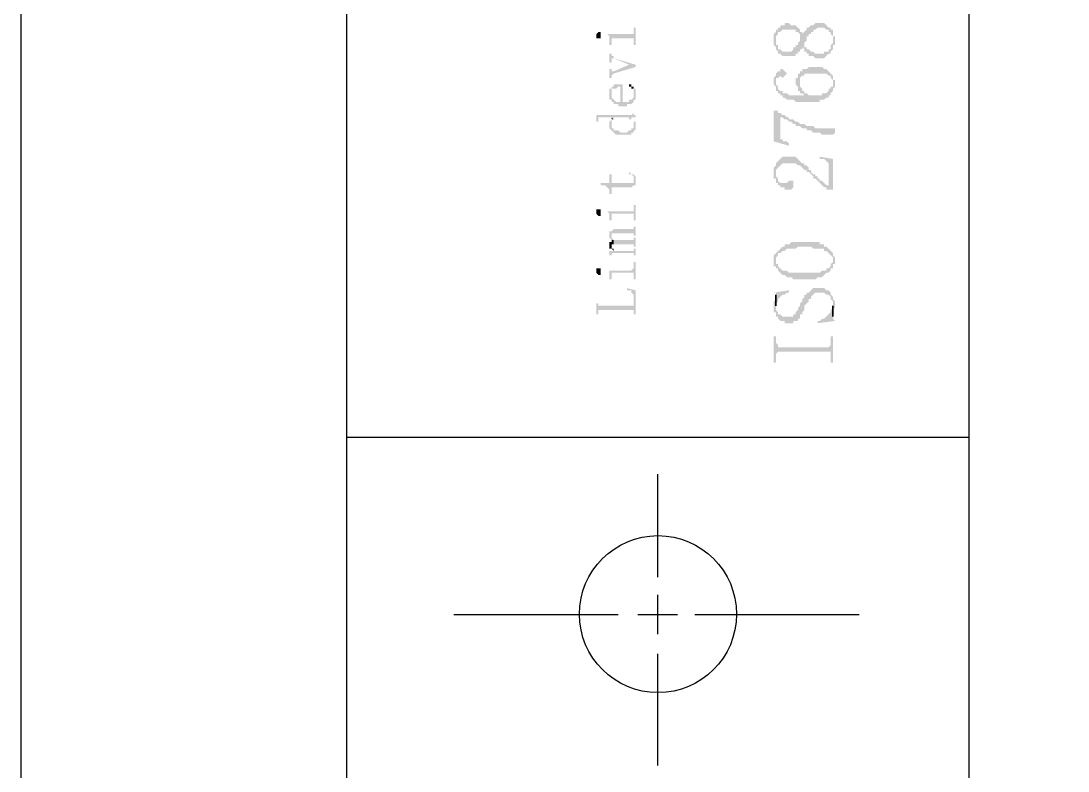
# Model space of a CAD drawing. Header units: inches. Extents: x 3613 to 8393, y -2205 to -794.
# Drawn here: x 7484.47 to 7506.04, y -1000.27 to -984.81 of the extents above; entities that cross this region are included whole.
import ezdxf

# ---------------------------------------------------------------- set-up
doc = ezdxf.new("R2010")
doc.units = ezdxf.units.IN
doc.header["$MEASUREMENT"] = 0

msp = doc.modelspace()

# ---------------------------------------------------------------- hatches: boundary and pattern name
at = {"transparency": 33554559}
for points in [[(7499.976, -985.214), (7499.976, -985.304), (7500.021, -985.349), (7500.021, -985.394), (7500.021, -985.394), (7500.066, -985.439), (7500.066, -985.484), (7500.111, -985.484), (7500.157, -985.529), (7500.427, -985.529), (7500.427, -985.484), (7500.472, -985.484), (7500.472, -985.439), (7500.518, -985.439), (7500.518, -985.394), (7500.563, -985.394), (7500.563, -985.349), (7500.563, -985.349), (7500.608, -985.394), (7500.608, -985.259), (7500.608, -985.259), (7500.653, -985.214), (7500.653, -985.123), (7500.698, -985.123), (7500.698, -985.078), (7500.743, -985.078), (7500.743, -985.033), (7500.788, -985.033), (7500.788, -984.988), (7500.834, -984.988), (7500.879, -984.943), (7501.014, -984.943), (7501.059, -984.988), (7501.104, -984.988), (7501.104, -985.033), (7501.149, -985.033), (7501.149, -985.078), (7501.149, -985.078), (7501.195, -985.123), (7501.195, -985.394), (7501.195, -985.304), (7501.24, -985.304), (7501.24, -985.123), (7501.195, -985.123), (7501.195, -984.988), (7501.149, -984.988), (7501.149, -984.943), (7501.104, -984.943), (7501.059, -984.898), (7501.059, -984.898), (7501.014, -984.852), (7500.834, -984.852), (7500.788, -984.898), (7500.743, -984.898), (7500.698, -984.943), (7500.653, -984.943), (7500.653, -984.988), (7500.608, -985.033), (7500.608, -985.033), (7500.563, -985.078), (7500.563, -985.033), (7500.518, -985.123), (7500.518, -985.168), (7500.518, -985.214), (7500.472, -985.259), (7500.472, -985.304), (7500.427, -985.304), (7500.427, -985.349), (7500.382, -985.349), (7500.382, -985.394), (7500.337, -985.439), (7500.157, -985.439), (7500.111, -985.394), (7500.066, -985.394), (7500.066, -985.304), (7500.021, -985.304), (7500.021, -985.033), (7500.021, -985.033), (7499.976, -985.078), (7499.976, -985.168)], [(7500.021, -985.033), (7500.021, -985.214), (7500.021, -985.123), (7500.066, -985.078), (7500.066, -985.033), (7500.111, -985.033), (7500.157, -984.988), (7500.427, -984.988), (7500.427, -985.033), (7500.472, -985.033), (7500.518, -985.078), (7500.518, -985.123), (7500.518, -985.123), (7500.563, -985.033), (7500.518, -985.033), (7500.518, -984.988), (7500.472, -984.943), (7500.472, -984.943), (7500.427, -984.898), (7500.337, -984.898), (7500.292, -984.852), (7500.202, -984.852), (7500.202, -984.898), (7500.111, -984.898), (7500.111, -984.943), (7500.066, -984.943), (7500.066, -984.988), (7500.021, -984.988)], [(7496.32, -985.123), (7496.32, -985.168), (7496.411, -985.168), (7496.411, -985.123), (7496.411, -985.078), (7496.411, -985.033), (7496.365, -985.033), (7496.32, -985.078), (7496.32, -985.078)], [(7496.546, -985.078), (7496.546, -985.078), (7496.591, -985.123), (7496.591, -985.168), (7496.591, -985.214), (7496.591, -985.304), (7496.636, -985.304), (7496.636, -985.168), (7497.088, -985.168), (7497.088, -985.304), (7497.133, -985.304), (7497.133, -984.943), (7497.088, -984.943), (7497.088, -985.033), (7497.088, -985.078), (7497.042, -985.078)], [(7500.608, -985.394), (7500.608, -985.439), (7500.653, -985.439), (7500.653, -985.484), (7500.698, -985.484), (7500.698, -985.529), (7500.788, -985.529), (7500.834, -985.575), (7501.014, -985.575), (7501.059, -985.529), (7501.059, -985.529), (7501.104, -985.484), (7501.149, -985.484), (7501.149, -985.439), (7501.149, -985.439), (7501.195, -985.394), (7501.195, -985.214), (7501.195, -985.259), (7501.195, -985.259), (7501.149, -985.304), (7501.149, -985.394), (7501.104, -985.394), (7501.104, -985.439), (7501.014, -985.439), (7501.014, -985.484), (7500.834, -985.484), (7500.788, -985.439), (7500.743, -985.439), (7500.698, -985.394), (7500.653, -985.394), (7500.653, -985.349), (7500.608, -985.349), (7500.608, -985.304)], [(7496.591, -985.484), (7496.591, -985.665), (7496.636, -985.665), (7496.636, -985.62), (7496.636, -985.575), (7496.681, -985.575), (7496.997, -985.71), (7496.997, -985.71), (7497.133, -985.755), (7497.133, -985.71), (7496.681, -985.575), (7496.681, -985.529), (7496.636, -985.529), (7496.636, -985.484), (7496.636, -985.484)], [(7496.591, -985.8), (7496.591, -985.981), (7496.636, -985.981), (7496.636, -985.936), (7496.636, -985.936), (7496.681, -985.891), (7497.133, -985.755), (7496.997, -985.71), (7496.681, -985.845), (7496.636, -985.845), (7496.636, -985.8), (7496.636, -985.8)], [(7499.976, -986.026), (7499.976, -986.116), (7499.976, -986.116), (7500.021, -986.161), (7500.021, -986.252), (7500.066, -986.252), (7500.066, -986.297), (7500.111, -986.297), (7500.111, -986.342), (7500.157, -986.342), (7500.157, -986.387), (7500.202, -986.387), (7500.247, -986.432), (7500.382, -986.432), (7500.427, -986.477), (7500.924, -986.477), (7500.924, -986.432), (7501.014, -986.432), (7501.059, -986.387), (7501.104, -986.387), (7501.104, -986.342), (7501.149, -986.342), (7501.149, -986.297), (7501.195, -986.252), (7501.195, -986.071), (7501.195, -986.161), (7501.149, -986.161), (7501.149, -986.206), (7501.104, -986.206), (7501.104, -986.252), (7501.059, -986.297), (7500.969, -986.297), (7500.969, -986.342), (7500.698, -986.342), (7500.653, -986.297), (7500.608, -986.342), (7500.292, -986.342), (7500.247, -986.297), (7500.157, -986.297), (7500.157, -986.252), (7500.111, -986.252), (7500.066, -986.206), (7500.066, -986.161), (7500.021, -986.116), (7500.021, -986.071), (7500.021, -985.891), (7500.021, -985.936), (7499.976, -985.981), (7499.976, -985.981)], [(7500.021, -985.891), (7500.021, -986.071), (7500.021, -985.981), (7500.066, -985.981), (7500.111, -985.936), (7500.111, -985.936), (7500.157, -985.981), (7500.157, -985.981), (7500.202, -985.936), (7500.202, -985.936), (7500.247, -985.891), (7500.202, -985.845), (7500.202, -985.845), (7500.157, -985.8), (7500.111, -985.8), (7500.111, -985.845), (7500.066, -985.845)], [(7500.427, -986.071), (7500.427, -986.116), (7500.427, -986.116), (7500.472, -986.161), (7500.472, -986.252), (7500.518, -986.252), (7500.518, -986.026), (7500.518, -985.981), (7500.563, -985.936), (7500.608, -985.936), (7500.608, -985.891), (7501.059, -985.891), (7501.104, -985.936), (7501.149, -985.936), (7501.149, -985.981), (7501.195, -986.026), (7501.195, -986.071), (7501.195, -986.252), (7501.195, -986.206), (7501.24, -986.161), (7501.24, -986.116), (7501.24, -986.026), (7501.195, -986.026), (7501.195, -985.936), (7501.149, -985.891), (7501.149, -985.891), (7501.104, -985.845), (7501.104, -985.845), (7501.059, -985.8), (7501.014, -985.8), (7500.969, -985.755), (7500.698, -985.755), (7500.653, -985.8), (7500.563, -985.8), (7500.563, -985.845), (7500.518, -985.845), (7500.518, -985.891), (7500.472, -985.891), (7500.472, -985.981), (7500.427, -985.981), (7500.427, -986.026)], [(7496.591, -986.206), (7496.636, -986.297), (7496.636, -986.252), (7496.636, -986.206), (7496.726, -986.206), (7496.772, -986.161), (7496.817, -986.161), (7496.817, -986.568), (7496.952, -986.568), (7496.952, -986.522), (7497.042, -986.522), (7497.088, -986.477), (7497.088, -986.432), (7497.133, -986.432), (7497.133, -986.387), (7497.133, -986.342), (7497.133, -986.297), (7497.133, -986.252), (7497.133, -986.206), (7497.088, -986.206), (7497.088, -986.297), (7497.088, -986.342), (7497.088, -986.387), (7497.088, -986.387), (7497.042, -986.432), (7496.997, -986.432), (7496.997, -986.477), (7496.862, -986.477), (7496.862, -986.116), (7496.681, -986.116), (7496.681, -986.161), (7496.636, -986.161), (7496.636, -986.206), (7496.636, -986.206)], [(7496.997, -986.116), (7496.997, -986.161), (7497.042, -986.161), (7497.042, -986.206), (7497.088, -986.206), (7497.088, -986.252), (7497.088, -986.297), (7497.088, -986.161), (7497.042, -986.161), (7497.042, -986.116)], [(7500.518, -986.252), (7500.518, -986.297), (7500.563, -986.297), (7500.608, -986.342), (7500.608, -986.342), (7500.653, -986.297), (7500.608, -986.297), (7500.608, -986.252), (7500.563, -986.252), (7500.563, -986.206), (7500.563, -986.206), (7500.518, -986.161), (7500.518, -986.071)], [(7496.591, -986.342), (7496.591, -986.387), (7496.591, -986.432), (7496.636, -986.432), (7496.636, -986.477), (7496.681, -986.477), (7496.681, -986.522), (7496.772, -986.522), (7496.772, -986.568), (7496.817, -986.568), (7496.817, -986.477), (7496.726, -986.477), (7496.681, -986.432), (7496.681, -986.432), (7496.636, -986.387), (7496.636, -986.297), (7496.591, -986.206), (7496.591, -986.252), (7496.591, -986.297)], [(7496.275, -986.748), (7496.32, -986.748), (7496.32, -986.793), (7496.32, -986.883), (7496.365, -986.883), (7496.365, -986.838), (7496.365, -986.793), (7496.636, -986.793), (7496.681, -986.838), (7496.681, -986.793), (7496.997, -986.793), (7496.997, -986.838), (7497.042, -986.838), (7497.042, -986.793), (7497.133, -986.793), (7497.133, -986.748), (7497.088, -986.748), (7497.088, -986.703), (7497.088, -986.658), (7497.088, -986.703), (7497.088, -986.703), (7497.042, -986.748), (7497.042, -986.748)], [(7496.636, -986.838), (7496.636, -986.929), (7496.636, -986.883), (7496.636, -986.838), (7496.681, -986.838), (7496.636, -986.793)], [(7497.042, -986.838), (7497.088, -986.838), (7497.088, -986.883), (7497.088, -986.929), (7497.088, -987.064), (7497.133, -987.064), (7497.133, -987.019), (7497.133, -986.974), (7497.133, -986.929), (7497.133, -986.883), (7497.088, -986.883), (7497.088, -986.838), (7497.042, -986.838), (7497.042, -986.793)], [(7499.976, -986.658), (7499.976, -987.29), (7500.292, -987.38), (7500.292, -987.335), (7500.292, -987.335), (7500.247, -987.29), (7500.157, -987.29), (7500.157, -987.244), (7500.111, -987.244), (7500.111, -986.793), (7500.066, -986.703), (7500.066, -986.658)], [(7500.066, -986.703), (7500.111, -986.793), (7500.157, -986.793), (7500.202, -986.838), (7500.247, -986.838), (7500.292, -986.883), (7500.337, -986.883), (7500.382, -986.929), (7500.427, -986.929), (7500.427, -986.974), (7500.518, -986.974), (7500.563, -987.019), (7500.653, -987.019), (7500.653, -987.064), (7500.743, -987.064), (7500.788, -987.109), (7500.924, -987.109), (7500.969, -987.154), (7501.195, -987.154), (7501.24, -987.109), (7501.24, -987.019), (7500.834, -987.019), (7500.788, -986.974), (7500.653, -986.974), (7500.608, -986.929), (7500.518, -986.929), (7500.472, -986.883), (7500.427, -986.883), (7500.382, -986.838), (7500.292, -986.838), (7500.292, -986.793), (7500.247, -986.793), (7500.202, -986.748), (7500.157, -986.748), (7500.111, -986.703)], [(7496.591, -986.929), (7496.591, -986.974), (7496.591, -987.019), (7496.591, -987.019), (7496.636, -987.064), (7496.636, -987.064), (7496.681, -987.109), (7496.681, -987.109), (7496.726, -987.154), (7497.042, -987.154), (7497.042, -987.109), (7497.088, -987.109), (7497.088, -986.929), (7497.088, -986.974), (7497.088, -987.019), (7497.042, -987.019), (7497.042, -987.064), (7496.997, -987.064), (7496.952, -987.109), (7496.817, -987.109), (7496.772, -987.064), (7496.681, -987.064), (7496.681, -987.019), (7496.636, -987.019), (7496.636, -986.974), (7496.636, -986.838), (7496.591, -986.883)], [(7499.976, -987.921), (7499.976, -988.057), (7500.021, -988.057), (7500.021, -988.102), (7500.021, -987.921), (7500.021, -987.876), (7500.066, -987.831), (7500.066, -987.831), (7500.111, -987.786), (7500.111, -987.786), (7500.157, -987.741), (7500.427, -987.741), (7500.472, -987.786), (7500.518, -987.786), (7500.563, -987.831), (7500.563, -987.831), (7500.608, -987.876), (7500.653, -987.876), (7500.653, -987.921), (7500.698, -987.921), (7500.743, -987.967), (7500.743, -987.967), (7500.788, -988.012), (7500.788, -988.057), (7500.834, -988.057), (7500.879, -988.102), (7500.879, -988.102), (7500.924, -988.147), (7500.924, -988.147), (7500.969, -988.192), (7500.969, -988.192), (7501.014, -988.237), (7501.059, -988.237), (7501.059, -988.283), (7501.104, -988.283), (7501.104, -988.192), (7501.059, -988.192), (7501.014, -988.147), (7500.969, -988.102), (7500.924, -988.102), (7500.924, -988.057), (7500.879, -988.057), (7500.879, -988.012), (7500.834, -988.012), (7500.834, -987.967), (7500.788, -987.967), (7500.743, -987.921), (7500.743, -987.876), (7500.698, -987.876), (7500.698, -987.831), (7500.653, -987.786), (7500.608, -987.786), (7500.608, -987.741), (7500.563, -987.741), (7500.518, -987.696), (7500.518, -987.696), (7500.472, -987.651), (7500.472, -987.651), (7500.427, -987.606), (7500.157, -987.606), (7500.111, -987.651), (7500.111, -987.651), (7500.066, -987.696), (7500.066, -987.696), (7500.021, -987.741), (7500.021, -987.786), (7499.976, -987.831), (7499.976, -987.876), (7499.976, -987.876)], [(7500.924, -987.606), (7500.924, -987.651), (7501.014, -987.651), (7501.059, -987.696), (7501.059, -987.696), (7501.104, -987.741), (7501.104, -988.283), (7501.195, -988.283), (7501.195, -987.651)], [(7496.411, -988.147), (7496.411, -988.192), (7496.501, -988.192), (7496.546, -988.237), (7496.546, -988.237), (7496.591, -988.283), (7496.591, -988.328), (7496.591, -988.373), (7496.636, -988.373), (7496.636, -988.237), (7497.042, -988.237), (7497.088, -988.192), (7497.133, -988.192), (7497.088, -988.057), (7497.088, -988.102), (7497.088, -988.147), (7496.636, -988.147), (7496.636, -987.967), (7496.591, -987.967), (7496.591, -988.147)], [(7496.997, -987.967), (7497.042, -987.967), (7497.088, -988.012), (7497.088, -988.057), (7497.088, -988.057), (7497.133, -988.192), (7497.133, -988.147), (7497.133, -988.102), (7497.133, -988.057), (7497.133, -988.012), (7497.133, -988.012), (7497.088, -987.967), (7497.042, -987.967), (7496.997, -987.921), (7496.997, -987.921)], [(7500.021, -988.102), (7500.021, -988.147), (7500.066, -988.147), (7500.066, -988.192), (7500.111, -988.192), (7500.111, -988.237), (7500.202, -988.237), (7500.202, -988.283), (7500.337, -988.283), (7500.382, -988.237), (7500.382, -988.147), (7500.382, -988.102), (7500.292, -988.102), (7500.247, -988.147), (7500.111, -988.147), (7500.066, -988.102), (7500.066, -988.057), (7500.021, -988.012), (7500.021, -987.967)], [(7496.32, -988.734), (7496.32, -988.779), (7496.32, -988.779), (7496.365, -988.824), (7496.411, -988.824), (7496.411, -988.779), (7496.411, -988.734), (7496.411, -988.689), (7496.32, -988.689)], [(7496.546, -988.734), (7496.546, -988.734), (7496.591, -988.779), (7496.591, -988.824), (7496.591, -988.869), (7496.591, -988.914), (7496.636, -988.914), (7496.636, -988.824), (7496.636, -988.779), (7497.088, -988.779), (7497.088, -988.824), (7497.088, -988.914), (7497.133, -988.914), (7497.133, -988.598), (7497.088, -988.598), (7497.088, -988.689), (7497.088, -988.734), (7497.042, -988.734)], [(7496.591, -989.23), (7496.591, -989.275), (7496.591, -989.275), (7496.636, -989.321), (7496.681, -989.321), (7496.681, -989.411), (7497.088, -989.411), (7497.088, -989.456), (7497.133, -989.456), (7497.133, -989.275), (7497.088, -989.275), (7497.088, -989.321), (7496.681, -989.321), (7496.636, -989.275), (7496.636, -989.23), (7496.636, -989.14), (7496.591, -989.14), (7496.591, -989.185)], [(7496.636, -989.14), (7496.636, -989.23), (7496.636, -989.185), (7497.088, -989.185), (7497.088, -989.23), (7497.133, -989.23), (7497.133, -989.05), (7497.088, -989.05), (7497.088, -989.095), (7496.681, -989.095)], [(7496.591, -989.411), (7496.591, -989.456), (7496.591, -989.501), (7496.636, -989.501), (7496.636, -989.411), (7496.681, -989.411), (7496.681, -989.321), (7496.636, -989.321), (7496.636, -989.366), (7496.591, -989.366)], [(7500.021, -989.591), (7500.021, -989.727), (7500.021, -989.682), (7500.021, -989.682), (7500.066, -989.636), (7500.066, -989.591), (7500.111, -989.591), (7500.157, -989.546), (7500.202, -989.546), (7500.247, -989.501), (7500.427, -989.501), (7500.472, -989.456), (7500.743, -989.456), (7500.788, -989.501), (7501.014, -989.501), (7501.014, -989.546), (7501.059, -989.546), (7501.104, -989.591), (7501.104, -989.591), (7501.149, -989.636), (7501.149, -989.636), (7501.195, -989.682), (7501.195, -989.727), (7501.195, -989.591), (7501.149, -989.546), (7501.149, -989.546), (7501.104, -989.501), (7501.104, -989.501), (7501.059, -989.456), (7501.014, -989.456), (7501.014, -989.411), (7500.924, -989.411), (7500.924, -989.366), (7500.337, -989.366), (7500.292, -989.411), (7500.202, -989.411), (7500.202, -989.456), (7500.157, -989.456), (7500.111, -989.501), (7500.111, -989.501), (7500.066, -989.546), (7500.066, -989.546)], [(7496.591, -989.546), (7496.591, -989.591), (7496.591, -989.636), (7496.636, -989.636), (7496.636, -989.591), (7497.088, -989.591), (7497.088, -989.636), (7497.133, -989.636), (7497.133, -989.501), (7497.088, -989.501), (7497.088, -989.546), (7496.681, -989.546), (7496.681, -989.501), (7496.681, -989.546)], [(7496.636, -989.501), (7496.636, -989.501), (7496.681, -989.546), (7496.681, -989.501), (7496.636, -989.501), (7496.636, -989.456), (7496.636, -989.456)], [(7499.976, -989.727), (7499.976, -989.862), (7500.021, -989.862), (7500.021, -989.907), (7500.066, -989.907), (7500.066, -989.952), (7500.111, -989.998), (7500.111, -989.998), (7500.157, -990.043), (7500.202, -990.043), (7500.247, -990.088), (7500.337, -990.088), (7500.382, -990.133), (7500.834, -990.133), (7500.879, -990.088), (7500.969, -990.088), (7501.014, -990.043), (7501.014, -990.043), (7501.059, -989.998), (7501.104, -989.998), (7501.149, -989.952), (7501.149, -989.907), (7501.195, -989.907), (7501.195, -989.817), (7501.24, -989.817), (7501.24, -989.727), (7501.24, -989.682), (7501.195, -989.636), (7501.195, -989.591), (7501.195, -989.727), (7501.195, -989.772), (7501.149, -989.817), (7501.149, -989.862), (7501.104, -989.907), (7501.059, -989.907), (7501.059, -989.952), (7500.969, -989.952), (7500.924, -989.998), (7500.292, -989.998), (7500.247, -989.952), (7500.157, -989.952), (7500.111, -989.907), (7500.111, -989.907), (7500.066, -989.862), (7500.066, -989.817), (7500.021, -989.817), (7500.021, -989.591), (7500.021, -989.591), (7499.976, -989.636)], [(7496.546, -989.952), (7496.591, -989.952), (7496.591, -989.998), (7496.591, -990.043), (7496.591, -990.088), (7496.591, -990.133), (7496.636, -990.133), (7496.636, -990.043), (7496.636, -989.998), (7497.088, -989.998), (7497.088, -990.133), (7497.133, -990.133), (7497.133, -989.772), (7497.088, -989.772), (7497.088, -989.907), (7497.088, -989.907), (7497.042, -989.952)], [(7496.32, -989.952), (7496.32, -989.998), (7496.32, -989.998), (7496.365, -990.043), (7496.411, -990.043), (7496.411, -989.998), (7496.411, -989.952), (7496.411, -989.907), (7496.32, -989.907)], [(7496.952, -990.313), (7496.952, -990.359), (7497.042, -990.359), (7497.042, -990.404), (7497.042, -990.404), (7497.088, -990.449), (7497.088, -990.855), (7497.133, -990.855), (7497.133, -990.359)], [(7499.976, -990.675), (7499.976, -990.81), (7500.021, -990.81), (7500.021, -990.9), (7500.066, -990.9), (7500.066, -990.945), (7500.066, -990.945), (7500.111, -990.99), (7500.202, -990.99), (7500.202, -991.036), (7500.382, -991.036), (7500.382, -990.99), (7500.472, -990.99), (7500.472, -990.945), (7500.518, -990.945), (7500.518, -990.855), (7500.563, -990.855), (7500.563, -990.81), (7500.608, -990.765), (7500.608, -990.675), (7500.653, -990.629), (7500.653, -990.629), (7500.698, -990.584), (7500.698, -990.539), (7500.743, -990.539), (7500.743, -990.494), (7500.743, -990.494), (7500.788, -990.449), (7500.788, -990.449), (7500.834, -990.404), (7501.014, -990.404), (7501.059, -990.449), (7501.104, -990.449), (7501.149, -990.494), (7501.149, -990.539), (7501.195, -990.584), (7501.195, -990.81), (7501.195, -990.765), (7501.24, -990.72), (7501.24, -990.675), (7501.24, -990.584), (7501.195, -990.539), (7501.195, -990.494), (7501.195, -990.494), (7501.149, -990.449), (7501.149, -990.404), (7501.149, -990.404), (7501.104, -990.359), (7501.059, -990.359), (7501.014, -990.313), (7500.788, -990.313), (7500.743, -990.359), (7500.743, -990.359), (7500.698, -990.404), (7500.653, -990.404), (7500.653, -990.449), (7500.608, -990.449), (7500.608, -990.494), (7500.563, -990.539), (7500.563, -990.584), (7500.518, -990.629), (7500.518, -990.675), (7500.472, -990.72), (7500.472, -990.765), (7500.427, -990.81), (7500.427, -990.855), (7500.382, -990.855), (7500.382, -990.9), (7500.157, -990.9), (7500.111, -990.855), (7500.066, -990.855), (7500.066, -990.81), (7500.066, -990.81), (7500.021, -990.765), (7500.021, -990.494), (7500.021, -990.539), (7499.976, -990.584), (7499.976, -990.629), (7499.976, -990.629)], [(7499.976, -990.404), (7500.021, -990.404), (7500.021, -990.629), (7500.066, -990.584), (7500.066, -990.539), (7500.066, -990.539), (7500.111, -990.494), (7500.111, -990.494), (7500.157, -990.449), (7500.202, -990.449), (7500.247, -990.404), (7500.292, -990.404), (7500.292, -990.359)], [(7496.32, -990.629), (7496.32, -990.855), (7496.365, -990.855), (7496.365, -990.81), (7496.365, -990.765), (7497.088, -990.765), (7497.088, -990.81), (7497.088, -990.629), (7497.088, -990.675), (7496.365, -990.675), (7496.365, -990.629), (7496.365, -990.629)], [(7500.879, -990.99), (7500.879, -991.036), (7501.24, -990.99), (7501.195, -990.945), (7501.195, -990.9), (7501.195, -990.72), (7501.149, -990.765), (7501.149, -990.81), (7501.149, -990.81), (7501.104, -990.855), (7501.104, -990.855), (7501.059, -990.9), (7501.059, -990.9), (7501.014, -990.945), (7500.969, -990.945), (7500.924, -990.99)], [(7499.976, -991.306), (7499.976, -991.848), (7500.021, -991.848), (7500.021, -991.667), (7500.066, -991.622), (7501.149, -991.622), (7501.149, -991.848), (7501.195, -991.848), (7501.195, -991.306), (7501.149, -991.306), (7501.149, -991.442), (7501.149, -991.487), (7501.149, -991.487), (7501.104, -991.532), (7500.066, -991.532), (7500.066, -991.487), (7500.066, -991.487), (7500.021, -991.442), (7500.021, -991.306)]]:
    msp.add_hatch(color=256, dxfattribs=at).paths.add_polyline_path(points)

# ---------------------------------------------------------------- linework, layer by layer
msp.add_line((7491.175, -894.646), (7491.175, -1181.386))
for points in [[(7904.469, -1185.646), (7904.469, -888.646), (7484.469, -888.646), (7484.469, -1185.646)], [(7500.021, -990.494), (7500.021, -990.675), (7500.021, -990.629), (7500.021, -990.449), (7500.021, -990.449)], [(7501.195, -990.72), (7501.195, -990.9), (7501.195, -990.675), (7501.195, -990.675)]]:
    msp.add_lwpolyline(points, close=True)
for points in [[(7503.993, -894.646), (7503.993, -1181.386)], [(7491.175, -993.382), (7503.993, -993.382)], [(7497.584, -994.15), (7497.584, -996.271)], [(7497.584, -996.632), (7497.584, -997.444)], [(7493.387, -997.038), (7496.772, -997.038)], [(7497.178, -997.038), (7497.99, -997.038)], [(7498.351, -997.038), (7501.736, -997.038)], [(7497.584, -997.851), (7497.584, -1000.152)]]:
    msp.add_lwpolyline(points)
msp.add_circle((7497.591, -997.031), 1.618)

doc.saveas('drawing.dxf')
